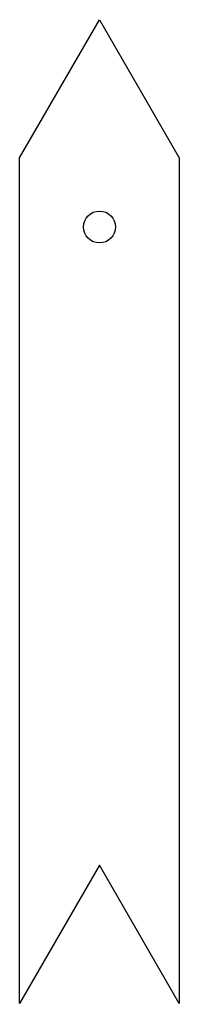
# Model space of a CAD drawing. Header units: millimetres. Extents: x 113 to 133, y 60 to 183.
import ezdxf

# ---------------------------------------------------------------- set-up
doc = ezdxf.new("R2010")
doc.units = ezdxf.units.MM
doc.layers.add('Default', color=7, linetype='Continuous')
doc.layers.add('DV2_0', color=7, linetype='Continuous')

# ---------------------------------------------------------------- blocks, each defined once
blk = doc.blocks.new('SE1')
at = {"layer": 'DV2_0', "color": 7, "linetype": 'Continuous'}
for p, q in [((0, 106.07), (10, 123.39)), ((10, 123.39), (20, 106.07)), ((0, 0), (0, 106.07)), ((20, 106.07), (20, 0)), ((10, 17.32), (0, 0)), ((20, 0), (10, 17.32))]:
    blk.add_line(p, q, dxfattribs=at)
blk.add_circle((10, 97.39), 2, dxfattribs=at)

msp = doc.modelspace()

# ---------------------------------------------------------------- block references
at = {"layer": 'Default', "color": 7}
msp.add_blockref('SE1', (112.87, 59.5), dxfattribs=at)

doc.saveas('drawing.dxf')
